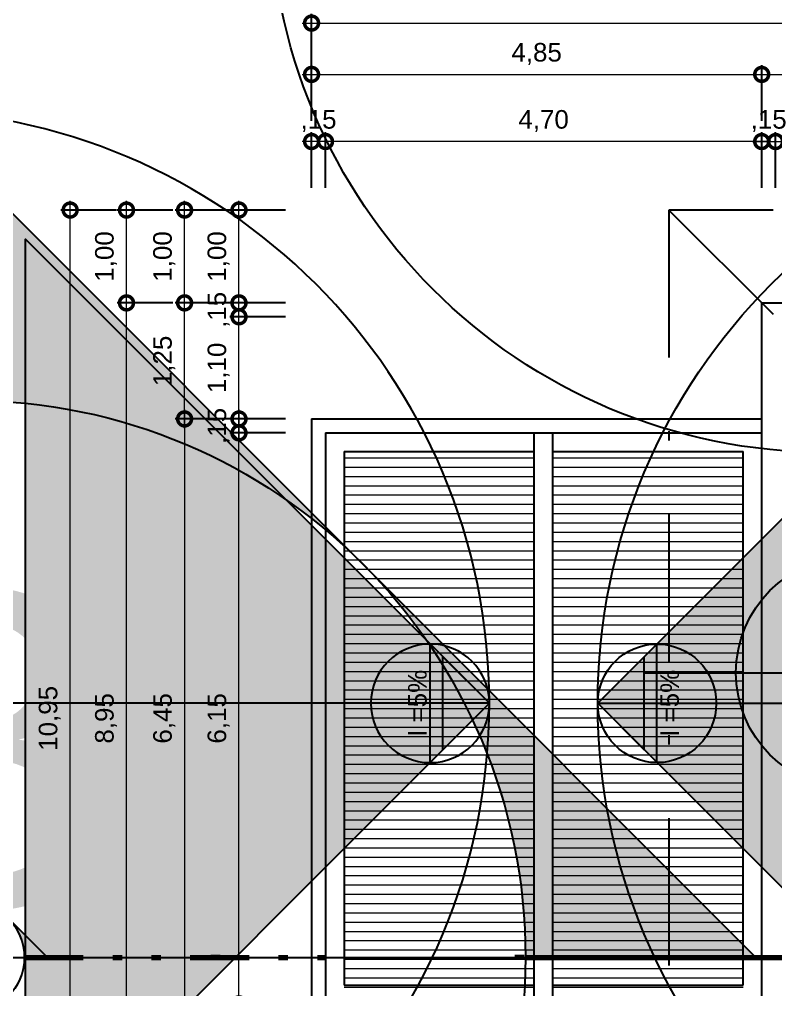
# Model space of a CAD drawing. Header units: metres. Extents: x 47723 to 48001, y 23322 to 23573.
# Drawn here: x 47822.47 to 47830.62, y 23379.74 to 23390.19 of the extents above; entities that cross this region are included whole.
import ezdxf
from ezdxf.enums import TextEntityAlignment as Align

# ---------------------------------------------------------------- set-up
doc = ezdxf.new("R2010")
doc.units = ezdxf.units.M
doc.header["$LTSCALE"] = 0.25
doc.header["$PDMODE"] = 96
doc.linetypes.add('DASHDOT2', pattern=[12.7, 6.35, -3.175, 0, -3.175])
doc.linetypes.add('DIVIDEX2', pattern=[63.5, 25.4, -12.7, 0, -12.7, 0, -12.7])
for name, color, linetype in [('0 @ 0.1', 7, 'Continuous'), ('0 @ 1', 7, 'Continuous'), ('ARQ_ALV CT', 4, 'Continuous'), ('ARQ_METAL CT', 2, 'Continuous'), ('ARQ_METAL CT @ 0.1', 2, 'Continuous'), ('ARQ_METAL CT @ 1', 2, 'Continuous'), ('ARQ_PISO 01', 1, 'Continuous'), ('ARQ_PROJ SUP', 1, 'DASHDOT2'), ('SIMB_01', 1, 'Continuous'), ('SIMB_PREENCHIMENTO', 253, 'Continuous'), ('SIMB_TXT', 1, 'Continuous')]:
    doc.layers.add(name, color=color, linetype=linetype)
for name, color, linetype, true_color, plot in [('ARQ_0', 7, 'Continuous', 0xff7400, False), ('ARQ_0_AREAS', 7, 'Continuous', 0x5a1694, False), ('ARQ_0_AREAS @ 1', 7, 'Continuous', 0x5a1694, False)]:
    doc.layers.add(name, color=color, linetype=linetype, true_color=true_color, plot=plot)
for name, color, linetype, lineweight in [('ARQ_CINZA 04', 253, 'Continuous', 9), ('ARQ_CINZA 06', 255, 'Continuous', 9), ('SIMB_LCT', 252, 'DIVIDEX2', 100)]:
    doc.layers.add(name, color=color, linetype=linetype, lineweight=lineweight)
doc.layers.add('ARQ_COTA_AZUL', color=5, linetype='Continuous', lineweight=20, true_color=0x0000ff)
doc.styles.add('Annot_2.0mm', font='arial.ttf', dxfattribs={"height": 2})
doc.styles.add('cota', font='arial.ttf')
doc.styles.add('SIMB', font='arial.ttf')
doc.dimstyles.new('Info 01 - annot', dxfattribs={"dimtxt": 2, "dimasz": 3, "dimexe": 1, "dimexo": 1, "dimgap": 1, "dimtad": 1, "dimzin": 4, "dimtxsty": 'cota', "dimblk": 'DOTSMALL', "dimcen": 2, "dimdle": 1, "dimclrd": 256, "dimclre": 256, "dimclrt": 1, "dimazin": 2, "dimtfac": 0.09, "dimtix": 1, "dimtmove": 2, "dimatfit": 2, "dimfxl": 5, "dimfxlon": 1, "dimtolj": 1, "dimtzin": 4, "dimlwd": -1, "dimarcsym": 1})
pattern_1 = [(180, (47883.27301, 23433.36282), (-1e-17, -0.1), [])]

# ---------------------------------------------------------------- blocks, each defined once
blk = doc.blocks.new('nivel_PB_A_D')
at = {"layer": 'SIMB_PREENCHIMENTO', "transparency": 33554587}
h = blk.add_hatch(color=256, dxfattribs=at)
h.dxf.hatch_style = 1
h.paths.add_polyline_path([(0, 1.25, 0.414214), (-1.25, 0), (0, 0)])
h.paths.add_polyline_path([(1.25, 0), (0, 0), (0, -1.25, 0.414214)])
at = {"layer": 'SIMB_01'}
blk.add_line((-2.25, 0), (9.25, 0), dxfattribs=at)
blk.add_circle((0, 0), 1.25, dxfattribs=at)
at = {"layer": 'SIMB_TXT', "style": 'SIMB'}
blk.add_attdef('00,00', (1.763, 0.576), '', height=2, dxfattribs=at)
blk = doc.blocks.new('*U665')
at = {"layer": 'ARQ_0_AREAS @ 1'}
blk.add_blockref('nivel_PB_A_D', (0.973, 4.967), dxfattribs=at)
blk = doc.blocks.new('*U68')
at = {"layer": 'SIMB_PREENCHIMENTO', "transparency": 33554587}
h = blk.add_hatch(color=256, dxfattribs=at)
h.dxf.hatch_style = 1
h.paths.add_polyline_path([(0, 8.483), (-4.152, 4.332, -0.401827), (4.152, 4.332)])
h = blk.add_hatch(color=256, dxfattribs=at)
h.dxf.hatch_style = 1
h.paths.add_polyline_path([(-4.332, 4.152), (-8.483, 0), (-6, 0, -0.193399)])
h = blk.add_hatch(color=256, dxfattribs=at)
h.dxf.hatch_style = 1
h.paths.add_polyline_path([(4.332, 4.152, -0.193399), (6, 0), (8.483, 0)])
at = {"layer": 'SIMB_01'}
for p, q in [((-8.483, 0), (0, 8.483)), ((8.483, 0), (0, 8.483)), ((0, -6), (0, 6)), ((-6, 0), (-8.483, 0)), ((6, 0), (8.483, 0))]:
    blk.add_line(p, q, dxfattribs=at)
blk.add_circle((0, 0), 6, dxfattribs=at)
at = {"layer": 'SIMB_LCT'}
blk.add_line((6, 0), (69.061, 0), dxfattribs=at)
at = {"layer": 'SIMB_TXT', "style": 'SIMB'}
for tag, height, p in [('000', 3.5, (-2.25, 0)), ('999', 2, (2.525, 0))]:
    blk.add_attdef(tag, text='', height=height, rotation=90, dxfattribs=at).set_placement(p, align=Align.MIDDLE_CENTER)
blk = doc.blocks.new('*U666')
at = {"layer": '0 @ 0.1', "xscale": 0.1, "yscale": 0.1, "zscale": 0.1, "rotation": 269.9999999999999}
blk.add_blockref('*U68', (0.7, 13.339), dxfattribs=at).add_auto_attribs({'999': '-', '000': 'A'})
at = {"layer": '0 @ 1', "rotation": 269.9999999999999}
blk.add_blockref('*U68', (0.7, 13.339), dxfattribs=at)
blk = doc.blocks.new('*U29')
at = {"layer": 'SIMB_PREENCHIMENTO', "transparency": 33554587}
h = blk.add_hatch(color=256, dxfattribs=at)
h.dxf.hatch_style = 1
h.paths.add_polyline_path([(0, 8.483), (-4.152, 4.332, -0.401827), (4.152, 4.332)])
h = blk.add_hatch(color=256, dxfattribs=at)
h.dxf.hatch_style = 1
h.paths.add_polyline_path([(-4.332, 4.152), (-8.483, 0), (-6, 0, -0.193399)])
h = blk.add_hatch(color=256, dxfattribs=at)
h.dxf.hatch_style = 1
h.paths.add_polyline_path([(4.332, 4.152, -0.193399), (6, 0), (8.483, 0)])
at = {"layer": 'SIMB_01'}
for p, q in [((-8.483, 0), (0, 8.483)), ((8.483, 0), (0, 8.483)), ((-6, 0), (-8.483, 0)), ((-6, 0), (6, 0)), ((6, 0), (8.483, 0))]:
    blk.add_line(p, q, dxfattribs=at)
blk.add_circle((0, 0), 6, dxfattribs=at)
at = {"layer": 'SIMB_LCT'}
blk.add_line((6, 0), (38.483, 0), dxfattribs=at)
at = {"layer": 'SIMB_TXT', "style": 'SIMB'}
for tag, height, p in [('000', 3.5, (0, 2.25)), ('999', 2, (0, -2.525))]:
    blk.add_attdef(tag, text='', height=height, dxfattribs=at).set_placement(p, align=Align.MIDDLE_CENTER)
blk = doc.blocks.new('*U668')
at = {"layer": '0 @ 0.1', "xscale": 0.1, "yscale": 0.1, "zscale": 0.1}
blk.add_blockref('*U29', (-8.545, 1.9), dxfattribs=at).add_auto_attribs({'999': '-', '000': 'B'})
at = {"layer": '0 @ 1'}
ref = blk.add_blockref('*U29', (-8.545, 1.9), dxfattribs=at)
ref.add_attrib('000', 'B', dxfattribs={"layer": 'SIMB_TXT', "height": 3.5, "style": 'SIMB'}).set_placement((-8.545, 4.15), align=Align.MIDDLE_CENTER)
blk = doc.blocks.new('*U30')
at = {"layer": 'SIMB_LCT'}
blk.add_line((-6, 0), (-54.251, 0), dxfattribs=at)
at = {"layer": 'SIMB_TXT', "style": 'SIMB'}
for tag, height, p in [('000', 3.5, (0, 2.25)), ('999', 2, (0, -2.525))]:
    blk.add_attdef(tag, text='', height=height, dxfattribs=at).set_placement(p, align=Align.MIDDLE_CENTER)
blk = doc.blocks.new('*U669')
at = {"layer": '0 @ 1'}
blk.add_blockref('*U30', (12.965, 1.9), dxfattribs=at)
blk = doc.blocks.new('_DotSmall')
at = {"color": 0, "linetype": 'ByBlock', "const_width": 0.5}
blk.add_lwpolyline([(-0.0625, 0, 1), (0.0625, 0, 1)], format="xyb", close=True, dxfattribs=at)
blk = doc.blocks.new('*D171')
at = {"layer": 'ARQ_COTA_AZUL', "transparency": 16777216}
blk.add_line((-5.632, 7.8), (-5.632, 7.45), dxfattribs=at)
at = {"layer": 'ARQ_COTA_AZUL', "lineweight": -2, "transparency": 16777216}
for p, q in [((-5.132, 7.7), (-5.732, 7.7)), ((-5.132, 7.55), (-5.732, 7.55))]:
    blk.add_line(p, q, dxfattribs=at)
at = {"layer": 'Defpoints', "color": 0, "transparency": 16777216}
for p in [(-4.85, 7.7), (-5.632, 7.55), (-4.7, 7.55)]:
    blk.add_point(p, dxfattribs=at)
at = {"layer": 'ARQ_COTA_AZUL', "transparency": 16777216, "xscale": 0.3, "yscale": 0.3, "zscale": 0.3}
for p, rotation in [((-5.632, 7.7), 270), ((-5.632, 7.55), 90)]:
    blk.add_blockref('_DotSmall', p, dxfattribs=dict(at, rotation=rotation))
at = {"layer": 'ARQ_COTA_AZUL', "color": 1, "transparency": 16777216, "insert": (-5.852, 7.625), "char_height": 0.2, "attachment_point": 5, "rotation": 90, "style": 'cota'}
blk.add_mtext('\\A1;,15', dxfattribs=at)
blk = doc.blocks.new('*D172')
at = {"layer": 'ARQ_COTA_AZUL', "transparency": 16777216}
blk.add_line((-5.632, 7.8), (-5.632, 7.45), dxfattribs=at)
at = {"layer": 'ARQ_COTA_AZUL', "lineweight": -2, "transparency": 16777216}
for p, q in [((-5.132, 7.7), (-5.732, 7.7)), ((-5.132, 7.55), (-5.732, 7.55))]:
    blk.add_line(p, q, dxfattribs=at)
at = {"layer": 'Defpoints', "color": 0, "transparency": 16777216}
for p in [(-4.85, 7.7), (-5.632, 7.55), (-4.7, 7.55)]:
    blk.add_point(p, dxfattribs=at)
at = {"layer": 'ARQ_COTA_AZUL', "transparency": 16777216, "xscale": 0.3, "yscale": 0.3, "zscale": 0.3}
for p, rotation in [((-5.632, 7.7), 270), ((-5.632, 7.55), 90)]:
    blk.add_blockref('_DotSmall', p, dxfattribs=dict(at, rotation=rotation))
at = {"layer": 'ARQ_COTA_AZUL', "color": 1, "transparency": 16777216, "insert": (-5.852, 7.625), "char_height": 0.2, "attachment_point": 5, "rotation": 90, "style": 'cota'}
blk.add_mtext('\\A1;,15', dxfattribs=at)
blk = doc.blocks.new('*D175')
at = {"layer": 'ARQ_COTA_AZUL', "transparency": 16777216}
blk.add_line((-6.218, 7.8), (-6.218, 1.15), dxfattribs=at)
at = {"layer": 'ARQ_COTA_AZUL', "lineweight": -2, "transparency": 16777216}
for p, q in [((-5.718, 7.7), (-6.318, 7.7)), ((-5.718, 1.25), (-6.318, 1.25))]:
    blk.add_line(p, q, dxfattribs=at)
at = {"layer": 'Defpoints', "color": 0, "transparency": 16777216}
for p in [(-4.85, 7.7), (-6.218, 1.25), (-4.85, 1.25)]:
    blk.add_point(p, dxfattribs=at)
at = {"layer": 'ARQ_COTA_AZUL', "transparency": 16777216, "xscale": 0.3, "yscale": 0.3, "zscale": 0.3}
for p, rotation in [((-6.218, 7.7), 90), ((-6.218, 1.25), 270)]:
    blk.add_blockref('_DotSmall', p, dxfattribs=dict(at, rotation=rotation))
at = {"layer": 'ARQ_COTA_AZUL', "color": 1, "transparency": 16777216, "insert": (-6.438, 4.475), "char_height": 0.2, "attachment_point": 5, "rotation": 90, "style": 'cota'}
blk.add_mtext('\\A1;6,45', dxfattribs=at)
blk = doc.blocks.new('*D149')
at = {"layer": 'ARQ_COTA_AZUL', "lineweight": -2, "transparency": 16777216}
for p, q in [((0, 10.188), (0, 10.788)), ((0.15, 10.188), (0.15, 10.788))]:
    blk.add_line(p, q, dxfattribs=at)
at = {"layer": 'ARQ_COTA_AZUL', "transparency": 16777216}
blk.add_line((-0.1, 10.688), (0.25, 10.688), dxfattribs=at)
at = {"layer": 'Defpoints', "color": 0, "transparency": 16777216}
for p in [(0.15, 10.688), (0, 8.95), (0.15, 8.95)]:
    blk.add_point(p, dxfattribs=at)
at = {"layer": 'ARQ_COTA_AZUL', "transparency": 16777216, "xscale": 0.3, "yscale": 0.3, "zscale": 0.3}
blk.add_blockref('_DotSmall', (0, 10.688), dxfattribs=at)
at = {"layer": 'ARQ_COTA_AZUL', "transparency": 16777216, "xscale": 0.3, "yscale": 0.3, "zscale": 0.3, "rotation": 180}
blk.add_blockref('_DotSmall', (0.15, 10.688), dxfattribs=at)
at = {"layer": 'ARQ_COTA_AZUL', "color": 1, "transparency": 16777216, "insert": (0.075, 10.908), "char_height": 0.2, "attachment_point": 5, "style": 'cota'}
blk.add_mtext('\\A1;,15', dxfattribs=at)
blk = doc.blocks.new('*D150')
at = {"layer": 'ARQ_COTA_AZUL', "lineweight": -2, "transparency": 16777216}
for p, q in [((0.15, 10.188), (0.15, 10.788)), ((2.65, 10.188), (2.65, 10.788))]:
    blk.add_line(p, q, dxfattribs=at)
at = {"layer": 'ARQ_COTA_AZUL', "transparency": 16777216}
blk.add_line((0.05, 10.688), (2.75, 10.688), dxfattribs=at)
at = {"layer": 'Defpoints', "color": 0, "transparency": 16777216}
for p in [(2.65, 10.688), (0.15, 8.95), (2.65, 8.95)]:
    blk.add_point(p, dxfattribs=at)
at = {"layer": 'ARQ_COTA_AZUL', "transparency": 16777216, "xscale": 0.3, "yscale": 0.3, "zscale": 0.3, "rotation": 180}
blk.add_blockref('_DotSmall', (0.15, 10.688), dxfattribs=at)
at = {"layer": 'ARQ_COTA_AZUL', "transparency": 16777216, "xscale": 0.3, "yscale": 0.3, "zscale": 0.3}
blk.add_blockref('_DotSmall', (2.65, 10.688), dxfattribs=at)
at = {"layer": 'ARQ_COTA_AZUL', "color": 1, "transparency": 16777216, "insert": (1.4, 10.908), "char_height": 0.2, "attachment_point": 5, "style": 'cota'}
blk.add_mtext('\\A1;2,50', dxfattribs=at)
blk = doc.blocks.new('*D162')
at = {"layer": 'ARQ_COTA_AZUL', "lineweight": -2, "transparency": 16777216}
for p, q in [((-4.7, 10.188), (-4.7, 10.788)), ((0, 10.188), (0, 10.788))]:
    blk.add_line(p, q, dxfattribs=at)
at = {"layer": 'ARQ_COTA_AZUL', "transparency": 16777216}
blk.add_line((0.1, 10.688), (-4.8, 10.688), dxfattribs=at)
at = {"layer": 'Defpoints', "color": 0, "transparency": 16777216}
for p in [(-4.7, 10.688), (0, 8.95), (-4.7, 7.55)]:
    blk.add_point(p, dxfattribs=at)
at = {"layer": 'ARQ_COTA_AZUL', "transparency": 16777216, "xscale": 0.3, "yscale": 0.3, "zscale": 0.3, "rotation": 180}
blk.add_blockref('_DotSmall', (-4.7, 10.688), dxfattribs=at)
at = {"layer": 'ARQ_COTA_AZUL', "transparency": 16777216, "xscale": 0.3, "yscale": 0.3, "zscale": 0.3}
blk.add_blockref('_DotSmall', (0, 10.688), dxfattribs=at)
at = {"layer": 'ARQ_COTA_AZUL', "color": 1, "transparency": 16777216, "insert": (-2.35, 10.908), "char_height": 0.2, "attachment_point": 5, "style": 'cota'}
blk.add_mtext('\\A1;4,70', dxfattribs=at)
blk = doc.blocks.new('*D193')
at = {"layer": 'ARQ_COTA_AZUL', "transparency": 16777216}
blk.add_line((-5.632, 1.3), (-5.632, 7.65), dxfattribs=at)
at = {"layer": 'ARQ_COTA_AZUL', "lineweight": -2, "transparency": 16777216}
for p, q in [((-5.132, 7.55), (-5.732, 7.55)), ((-5.132, 1.4), (-5.732, 1.4))]:
    blk.add_line(p, q, dxfattribs=at)
at = {"layer": 'Defpoints', "color": 0, "transparency": 16777216}
for p in [(-5.632, 7.55), (-4.7, 7.55), (-4.7, 1.4)]:
    blk.add_point(p, dxfattribs=at)
at = {"layer": 'ARQ_COTA_AZUL', "transparency": 16777216, "xscale": 0.3, "yscale": 0.3, "zscale": 0.3}
for p, rotation in [((-5.632, 7.55), 90), ((-5.632, 1.4), 270)]:
    blk.add_blockref('_DotSmall', p, dxfattribs=dict(at, rotation=rotation))
at = {"layer": 'ARQ_COTA_AZUL', "color": 1, "transparency": 16777216, "insert": (-5.852, 4.475), "char_height": 0.2, "attachment_point": 5, "rotation": 90, "style": 'cota'}
blk.add_mtext('\\A1;6,15', dxfattribs=at)
blk = doc.blocks.new('*D191')
at = {"layer": 'ARQ_COTA_AZUL', "lineweight": -2, "transparency": 16777216}
for p, q in [((-4.85, 10.188), (-4.85, 10.788)), ((-4.7, 10.188), (-4.7, 10.788))]:
    blk.add_line(p, q, dxfattribs=at)
at = {"layer": 'ARQ_COTA_AZUL', "transparency": 16777216}
blk.add_line((-4.6, 10.688), (-4.95, 10.688), dxfattribs=at)
at = {"layer": 'Defpoints', "color": 0, "transparency": 16777216}
for p in [(-4.85, 10.688), (-4.85, 7.7), (-4.7, 7.55)]:
    blk.add_point(p, dxfattribs=at)
at = {"layer": 'ARQ_COTA_AZUL', "transparency": 16777216, "xscale": 0.3, "yscale": 0.3, "zscale": 0.3}
blk.add_blockref('_DotSmall', (-4.85, 10.688), dxfattribs=at)
at = {"layer": 'ARQ_COTA_AZUL', "transparency": 16777216, "xscale": 0.3, "yscale": 0.3, "zscale": 0.3, "rotation": 180}
blk.add_blockref('_DotSmall', (-4.7, 10.688), dxfattribs=at)
at = {"layer": 'ARQ_COTA_AZUL', "color": 1, "transparency": 16777216, "insert": (-4.775, 10.908), "char_height": 0.2, "attachment_point": 5, "style": 'cota'}
blk.add_mtext('\\A1;,15', dxfattribs=at)
blk = doc.blocks.new('*D156')
at = {"layer": 'ARQ_COTA_AZUL', "lineweight": -2, "transparency": 16777216}
for p, q in [((-4.85, 10.911), (-4.85, 11.511)), ((0, 10.911), (0, 11.511))]:
    blk.add_line(p, q, dxfattribs=at)
at = {"layer": 'ARQ_COTA_AZUL', "transparency": 16777216}
blk.add_line((-4.95, 11.411), (0.1, 11.411), dxfattribs=at)
at = {"layer": 'Defpoints', "color": 0, "transparency": 16777216}
for p in [(0, 11.411), (-4.85, 7.7), (0, 7.7)]:
    blk.add_point(p, dxfattribs=at)
at = {"layer": 'ARQ_COTA_AZUL', "transparency": 16777216, "xscale": 0.3, "yscale": 0.3, "zscale": 0.3, "rotation": 180}
blk.add_blockref('_DotSmall', (-4.85, 11.411), dxfattribs=at)
at = {"layer": 'ARQ_COTA_AZUL', "transparency": 16777216, "xscale": 0.3, "yscale": 0.3, "zscale": 0.3}
blk.add_blockref('_DotSmall', (0, 11.411), dxfattribs=at)
at = {"layer": 'ARQ_COTA_AZUL', "color": 1, "transparency": 16777216, "insert": (-2.425, 11.631), "char_height": 0.2, "attachment_point": 5, "style": 'cota'}
blk.add_mtext('\\A1;4,85', dxfattribs=at)
blk = doc.blocks.new('*D157')
at = {"layer": 'ARQ_COTA_AZUL', "lineweight": -2, "transparency": 16777216}
for p, q in [((0, 10.911), (0, 11.511)), ((8.95, 10.911), (8.95, 11.511))]:
    blk.add_line(p, q, dxfattribs=at)
at = {"layer": 'ARQ_COTA_AZUL', "transparency": 16777216}
blk.add_line((-0.1, 11.411), (9.05, 11.411), dxfattribs=at)
at = {"layer": 'Defpoints', "color": 0, "transparency": 16777216}
for p in [(8.95, 11.411), (8.95, 8.95), (0, 7.7)]:
    blk.add_point(p, dxfattribs=at)
at = {"layer": 'ARQ_COTA_AZUL', "transparency": 16777216, "xscale": 0.3, "yscale": 0.3, "zscale": 0.3, "rotation": 180}
blk.add_blockref('_DotSmall', (0, 11.411), dxfattribs=at)
at = {"layer": 'ARQ_COTA_AZUL', "transparency": 16777216, "xscale": 0.3, "yscale": 0.3, "zscale": 0.3}
blk.add_blockref('_DotSmall', (8.95, 11.411), dxfattribs=at)
at = {"layer": 'ARQ_COTA_AZUL', "color": 1, "transparency": 16777216, "insert": (4.475, 11.631), "char_height": 0.2, "attachment_point": 5, "style": 'cota'}
blk.add_mtext('\\A1;8,95', dxfattribs=at)
blk = doc.blocks.new('*D165')
at = {"layer": 'ARQ_COTA_AZUL', "transparency": 16777216}
blk.add_line((-5.632, 7.6), (-5.632, 8.9), dxfattribs=at)
at = {"layer": 'ARQ_COTA_AZUL', "lineweight": -2, "transparency": 16777216}
for p, q in [((-5.132, 8.8), (-5.732, 8.8)), ((-5.132, 7.7), (-5.732, 7.7))]:
    blk.add_line(p, q, dxfattribs=at)
at = {"layer": 'Defpoints', "color": 0, "transparency": 16777216}
for p in [(-5.632, 8.8), (0.15, 8.8), (-4.85, 7.7)]:
    blk.add_point(p, dxfattribs=at)
at = {"layer": 'ARQ_COTA_AZUL', "transparency": 16777216, "xscale": 0.3, "yscale": 0.3, "zscale": 0.3}
for p, rotation in [((-5.632, 8.8), 90), ((-5.632, 7.7), 270)]:
    blk.add_blockref('_DotSmall', p, dxfattribs=dict(at, rotation=rotation))
at = {"layer": 'ARQ_COTA_AZUL', "color": 1, "transparency": 16777216, "insert": (-5.852, 8.25), "char_height": 0.2, "attachment_point": 5, "rotation": 90, "style": 'cota'}
blk.add_mtext('\\A1;1,10', dxfattribs=at)
blk = doc.blocks.new('*D163')
at = {"layer": 'ARQ_COTA_AZUL', "transparency": 16777216}
blk.add_line((-5.632, 8.7), (-5.632, 9.05), dxfattribs=at)
at = {"layer": 'ARQ_COTA_AZUL', "lineweight": -2, "transparency": 16777216}
for p, q in [((-5.132, 8.95), (-5.732, 8.95)), ((-5.132, 8.8), (-5.732, 8.8))]:
    blk.add_line(p, q, dxfattribs=at)
at = {"layer": 'Defpoints', "color": 0, "transparency": 16777216}
for p in [(-5.632, 8.95), (0.15, 8.95), (0.15, 8.8)]:
    blk.add_point(p, dxfattribs=at)
at = {"layer": 'ARQ_COTA_AZUL', "transparency": 16777216, "xscale": 0.3, "yscale": 0.3, "zscale": 0.3}
for p, rotation in [((-5.632, 8.95), 270), ((-5.632, 8.8), 90)]:
    blk.add_blockref('_DotSmall', p, dxfattribs=dict(at, rotation=rotation))
at = {"layer": 'ARQ_COTA_AZUL', "color": 1, "transparency": 16777216, "insert": (-5.852, 8.875), "char_height": 0.2, "attachment_point": 5, "rotation": 90, "style": 'cota'}
blk.add_mtext('\\A1;,15', dxfattribs=at)
blk = doc.blocks.new('*D164')
at = {"layer": 'ARQ_COTA_AZUL', "transparency": 16777216}
blk.add_line((-6.218, 7.6), (-6.218, 9.05), dxfattribs=at)
at = {"layer": 'ARQ_COTA_AZUL', "lineweight": -2, "transparency": 16777216}
for p, q in [((-5.718, 8.95), (-6.318, 8.95)), ((-5.718, 7.7), (-6.318, 7.7))]:
    blk.add_line(p, q, dxfattribs=at)
at = {"layer": 'Defpoints', "color": 0, "transparency": 16777216}
for p in [(-6.218, 8.95), (0, 8.95), (-4.85, 7.7)]:
    blk.add_point(p, dxfattribs=at)
at = {"layer": 'ARQ_COTA_AZUL', "transparency": 16777216, "xscale": 0.3, "yscale": 0.3, "zscale": 0.3}
for p, rotation in [((-6.218, 8.95), 90), ((-6.218, 7.7), 270)]:
    blk.add_blockref('_DotSmall', p, dxfattribs=dict(at, rotation=rotation))
at = {"layer": 'ARQ_COTA_AZUL', "color": 1, "transparency": 16777216, "insert": (-6.438, 8.325), "char_height": 0.2, "attachment_point": 5, "rotation": 90, "style": 'cota'}
blk.add_mtext('\\A1;1,25', dxfattribs=at)
blk = doc.blocks.new('*D138')
at = {"layer": 'ARQ_COTA_AZUL', "transparency": 16777216}
blk.add_line((-6.218, 8.85), (-6.218, 10.05), dxfattribs=at)
at = {"layer": 'ARQ_COTA_AZUL', "lineweight": -2, "transparency": 16777216}
for p, q in [((-5.718, 9.95), (-6.318, 9.95)), ((-5.718, 8.95), (-6.318, 8.95))]:
    blk.add_line(p, q, dxfattribs=at)
at = {"layer": 'Defpoints', "color": 0, "transparency": 16777216}
for p in [(-6.218, 9.95), (-1, 9.95), (0, 8.95)]:
    blk.add_point(p, dxfattribs=at)
at = {"layer": 'ARQ_COTA_AZUL', "transparency": 16777216, "xscale": 0.3, "yscale": 0.3, "zscale": 0.3}
for p, rotation in [((-6.218, 9.95), 90), ((-6.218, 8.95), 270)]:
    blk.add_blockref('_DotSmall', p, dxfattribs=dict(at, rotation=rotation))
at = {"layer": 'ARQ_COTA_AZUL', "color": 1, "transparency": 16777216, "insert": (-6.438, 9.45), "char_height": 0.2, "attachment_point": 5, "rotation": 90, "style": 'cota'}
blk.add_mtext('\\A1;1,00', dxfattribs=at)
blk = doc.blocks.new('*D137')
at = {"layer": 'ARQ_COTA_AZUL', "transparency": 16777216}
blk.add_line((-5.632, 8.85), (-5.632, 10.05), dxfattribs=at)
at = {"layer": 'ARQ_COTA_AZUL', "lineweight": -2, "transparency": 16777216}
for p, q in [((-5.132, 9.95), (-5.732, 9.95)), ((-5.132, 8.95), (-5.732, 8.95))]:
    blk.add_line(p, q, dxfattribs=at)
at = {"layer": 'Defpoints', "color": 0, "transparency": 16777216}
for p in [(-5.632, 9.95), (-1, 9.95), (0.15, 8.95)]:
    blk.add_point(p, dxfattribs=at)
at = {"layer": 'ARQ_COTA_AZUL', "transparency": 16777216, "xscale": 0.3, "yscale": 0.3, "zscale": 0.3}
for p, rotation in [((-5.632, 9.95), 90), ((-5.632, 8.95), 270)]:
    blk.add_blockref('_DotSmall', p, dxfattribs=dict(at, rotation=rotation))
at = {"layer": 'ARQ_COTA_AZUL', "color": 1, "transparency": 16777216, "insert": (-5.852, 9.45), "char_height": 0.2, "attachment_point": 5, "rotation": 90, "style": 'cota'}
blk.add_mtext('\\A1;1,00', dxfattribs=at)
blk = doc.blocks.new('*D148')
at = {"layer": 'ARQ_COTA_AZUL', "transparency": 16777216}
blk.add_line((-6.844, -0.1), (-6.844, 9.05), dxfattribs=at)
at = {"layer": 'ARQ_COTA_AZUL', "lineweight": -2, "transparency": 16777216}
for p, q in [((-6.344, 8.95), (-6.944, 8.95)), ((-6.344, 0), (-6.944, 0))]:
    blk.add_line(p, q, dxfattribs=at)
at = {"layer": 'Defpoints', "color": 0, "transparency": 16777216}
for p in [(-6.844, 8.95), (0, 8.95), (0, 0)]:
    blk.add_point(p, dxfattribs=at)
at = {"layer": 'ARQ_COTA_AZUL', "transparency": 16777216, "xscale": 0.3, "yscale": 0.3, "zscale": 0.3}
for p, rotation in [((-6.844, 8.95), 90.00000000000001), ((-6.844, 0), 270)]:
    blk.add_blockref('_DotSmall', p, dxfattribs=dict(at, rotation=rotation))
at = {"layer": 'ARQ_COTA_AZUL', "color": 1, "transparency": 16777216, "insert": (-7.064, 4.475), "char_height": 0.2, "attachment_point": 5, "rotation": 90, "style": 'cota'}
blk.add_mtext('\\A1;8,95', dxfattribs=at)
blk = doc.blocks.new('*D169')
at = {"layer": 'ARQ_COTA_AZUL', "transparency": 16777216}
blk.add_line((-6.844, 8.85), (-6.844, 10.05), dxfattribs=at)
at = {"layer": 'ARQ_COTA_AZUL', "lineweight": -2, "transparency": 16777216}
for p, q in [((-6.344, 9.95), (-6.944, 9.95)), ((-6.344, 8.95), (-6.944, 8.95))]:
    blk.add_line(p, q, dxfattribs=at)
at = {"layer": 'Defpoints', "color": 0, "transparency": 16777216}
for p in [(-6.844, 9.95), (-1, 9.95), (0, 8.95)]:
    blk.add_point(p, dxfattribs=at)
at = {"layer": 'ARQ_COTA_AZUL', "transparency": 16777216, "xscale": 0.3, "yscale": 0.3, "zscale": 0.3}
for p, rotation in [((-6.844, 9.95), 90), ((-6.844, 8.95), 270)]:
    blk.add_blockref('_DotSmall', p, dxfattribs=dict(at, rotation=rotation))
at = {"layer": 'ARQ_COTA_AZUL', "color": 1, "transparency": 16777216, "insert": (-7.064, 9.45), "char_height": 0.2, "attachment_point": 5, "rotation": 90, "style": 'cota'}
blk.add_mtext('\\A1;1,00', dxfattribs=at)
blk = doc.blocks.new('*D143')
at = {"layer": 'ARQ_COTA_AZUL', "transparency": 16777216}
blk.add_line((-7.451, -1.1), (-7.451, 10.05), dxfattribs=at)
at = {"layer": 'ARQ_COTA_AZUL', "lineweight": -2, "transparency": 16777216}
for p, q in [((-6.951, 9.95), (-7.551, 9.95)), ((-6.951, -1), (-7.551, -1))]:
    blk.add_line(p, q, dxfattribs=at)
at = {"layer": 'Defpoints', "color": 0, "transparency": 16777216}
for p in [(-7.451, 9.95), (-1, 9.95), (-1, -1)]:
    blk.add_point(p, dxfattribs=at)
at = {"layer": 'ARQ_COTA_AZUL', "transparency": 16777216, "xscale": 0.3, "yscale": 0.3, "zscale": 0.3}
for p, rotation in [((-7.451, 9.95), 90.00000000000001), ((-7.451, -1), 270)]:
    blk.add_blockref('_DotSmall', p, dxfattribs=dict(at, rotation=rotation))
at = {"layer": 'ARQ_COTA_AZUL', "color": 1, "transparency": 16777216, "insert": (-7.671, 4.475), "char_height": 0.2, "attachment_point": 5, "rotation": 90, "style": 'cota'}
blk.add_mtext('\\A1;10,95', dxfattribs=at)
blk = doc.blocks.new('*D199')
at = {"layer": 'ARQ_COTA_AZUL', "lineweight": -2, "transparency": 16777216}
for p, q in [((-4.85, 11.464), (-4.85, 12.064)), ((9.95, 11.464), (9.95, 12.064))]:
    blk.add_line(p, q, dxfattribs=at)
at = {"layer": 'ARQ_COTA_AZUL', "transparency": 16777216}
blk.add_line((-4.95, 11.964), (10.05, 11.964), dxfattribs=at)
at = {"layer": 'Defpoints', "color": 0, "transparency": 16777216}
for p in [(9.95, 11.964), (9.95, 9.95), (-4.85, 7.7)]:
    blk.add_point(p, dxfattribs=at)
at = {"layer": 'ARQ_COTA_AZUL', "transparency": 16777216, "xscale": 0.3, "yscale": 0.3, "zscale": 0.3, "rotation": 180}
blk.add_blockref('_DotSmall', (-4.85, 11.964), dxfattribs=at)
at = {"layer": 'ARQ_COTA_AZUL', "transparency": 16777216, "xscale": 0.3, "yscale": 0.3, "zscale": 0.3}
blk.add_blockref('_DotSmall', (9.95, 11.964), dxfattribs=at)
at = {"layer": 'ARQ_COTA_AZUL', "color": 1, "transparency": 16777216, "insert": (2.55, 12.184), "char_height": 0.2, "attachment_point": 5, "style": 'cota'}
blk.add_mtext('\\A1;14,80', dxfattribs=at)
blk = doc.blocks.new('*U321')
at = {"layer": 'ARQ_CINZA 06'}
blk.add_hatch(color=256, dxfattribs=at).paths.add_polyline_path([(0, 0), (-5, -5), (5, -5)])
at = {"layer": 'ARQ_0'}
for p, q in [((0, 0), (0, -12.776)), ((-6.388, -6.388), (6.388, -6.388))]:
    blk.add_line(p, q, dxfattribs=at)
blk.add_circle((0, -6.388), 6.388, dxfattribs=at)
at = {"layer": 'SIMB_01'}
blk.add_lwpolyline([(0, 0), (-5, -5), (5, -5), (0, 0)], dxfattribs=at)
at = {"layer": 'SIMB_01', "style": 'Annot_2.0mm'}
blk.add_attdef('INCLINACAO', text='', height=2, dxfattribs=at).set_placement((0, -6.389), align=Align.MIDDLE_CENTER)
blk = doc.blocks.new('*U686')
at = {"layer": 'ARQ_METAL CT @ 0.1'}
ref = blk.add_blockref('*U321', (-2.934, 4.637), dxfattribs=dict(at, xscale=-0.1, yscale=0.1, zscale=0.1, rotation=270))
ref.add_attrib('INCLINACAO', 'I =5%', dxfattribs={"layer": 'SIMB_01', "height": 0.2, "rotation": 90, "style": 'Annot_2.0mm'}).set_placement((-3.71, 4.637), align=Align.MIDDLE_CENTER)
at = {"layer": 'ARQ_METAL CT @ 1', "xscale": -1, "rotation": 270}
blk.add_blockref('*U321', (-2.934, 4.637), dxfattribs=at)
blk = doc.blocks.new('*U687')
at = {"layer": 'ARQ_METAL CT @ 0.1'}
ref = blk.add_blockref('*U321', (-1.767, 4.637), dxfattribs=dict(at, xscale=0.1, yscale=0.1, zscale=0.1, rotation=89.99999999999999))
ref.add_attrib('INCLINACAO', 'I =5%', dxfattribs={"layer": 'SIMB_01', "height": 0.2, "rotation": 90, "style": 'Annot_2.0mm'}).set_placement((-0.992, 4.637), align=Align.MIDDLE_CENTER)
at = {"layer": 'ARQ_METAL CT @ 1', "rotation": 89.99999999999999}
blk.add_blockref('*U321', (-1.767, 4.637), dxfattribs=at)
blk = doc.blocks.new('Pav_sup')
at = {"layer": 'ARQ_CINZA 04'}
h = blk.add_hatch(dxfattribs=at)
h.set_pattern_fill('_USER', color=256, scale=0.1, angle=180, pattern_type=0)
h.set_pattern_definition(pattern_1)
h.paths.add_polyline_path([(-2.45, 7.35), (-4.5, 7.35), (-4.5, 1.45), (-2.45, 1.45)])
h = blk.add_hatch(dxfattribs=at)
h.set_pattern_fill('_USER', color=256, scale=0.1, angle=180, pattern_type=0)
h.set_pattern_definition(pattern_1)
h.paths.add_polyline_path([(-2.25, 1.45), (-0.2, 1.45), (-0.2, 7.35), (-2.25, 7.35)])
at = {"layer": 'ARQ_0'}
blk.add_line((-7.696, 1.9), (12.116, 1.9), dxfattribs=at)
at = {"layer": 'ARQ_0_AREAS'}
blk.add_lwpolyline([(0, 8.95), (8.95, 8.95), (8.95, 0), (0, 0)], close=True, dxfattribs=at)
blk.add_lwpolyline([(0, 8.95), (8.95, 8.95), (8.95, 0), (0, 0)], close=True, dxfattribs=at)
at = {"layer": 'ARQ_ALV CT'}
for p, q in [((0, 0), (0, 8.95)), ((0, 8.95), (0.15, 8.95))]:
    blk.add_line(p, q, dxfattribs=at)
at = {"layer": 'ARQ_PISO 01'}
for p, q in [((-4.85, 7.7), (-4.85, 1.25)), ((-4.85, 7.7), (0, 7.7)), ((-4.7, 7.55), (-4.7, 1.4)), ((-4.7, 7.55), (0, 7.55)), ((-2.45, 1.4), (-2.45, 7.55)), ((-2.25, 1.4), (-2.25, 7.55)), ((-4.5, 7.35), (-4.5, 1.6)), ((-4.5, 7.35), (-2.45, 7.35)), ((-2.25, 7.35), (-0.2, 7.35)), ((-0.2, 1.6), (-0.2, 7.35)), ((-4.5, 1.6), (-2.45, 1.6)), ((-2.25, 1.6), (-0.2, 1.6))]:
    blk.add_line(p, q, dxfattribs=at)
at = {"layer": 'ARQ_PROJ SUP'}
blk.add_line((-1, 9.95), (9.95, -1), dxfattribs=at)
blk.add_lwpolyline([(-1, -1), (9.95, -1), (9.95, 9.95), (-1, 9.95)], close=True, dxfattribs=at)
for name in ['*U666', '*U669', '*U668']:
    blk.add_blockref(name, (0, 0))
at = {"layer": 'ARQ_0_AREAS'}
blk.add_blockref('*U665', (0, 0), dxfattribs=at)
at = {"layer": 'ARQ_METAL CT'}
for name in ['*U686', '*U687']:
    blk.add_blockref(name, (0, 0), dxfattribs=at)
at = {"layer": 'ARQ_COTA_AZUL'}
for base, p1, p2, picture, middle in [((9.95, 11.964), (-4.85, 7.7), (9.95, 9.95), '*D199', (2.55, 12.184)), ((0, 11.411), (-4.85, 7.7), (0, 7.7), '*D156', (-2.425, 11.631)), ((8.95, 11.411), (0, 7.7), (8.95, 8.95), '*D157', (4.475, 11.631)), ((-4.85, 10.688), (-4.7, 7.55), (-4.85, 7.7), '*D191', (-4.775, 10.908)), ((-4.7, 10.688), (0, 8.95), (-4.7, 7.55), '*D162', (-2.35, 10.908)), ((0.15, 10.688), (0, 8.95), (0.15, 8.95), '*D149', (0.075, 10.908)), ((2.65, 10.688), (0.15, 8.95), (2.65, 8.95), '*D150', (1.4, 10.908))]:
    dim = blk.add_linear_dim(base=base, p1=p1, p2=p2, dimstyle='Info 01 - annot', override={"dimscale": 0}, dxfattribs=at)
    dim.commit()
    dim.dimension.update_dxf_attribs({"geometry": picture, "text_midpoint": middle})
for base, p1, p2, angle, picture, middle in [((-7.451, 9.95), (-1, -1), (-1, 9.95), 90, '*D143', (-7.671, 4.475)), ((-6.844, 9.95), (0, 8.95), (-1, 9.95), 90, '*D169', (-7.064, 9.45)), ((-6.218, 9.95), (0, 8.95), (-1, 9.95), 270, '*D138', (-6.438, 9.45)), ((-5.632, 9.95), (0.15, 8.95), (-1, 9.95), 270, '*D137', (-5.852, 9.45)), ((-6.844, 8.95), (0, 0), (0, 8.95), 90, '*D148', (-7.064, 4.475)), ((-6.218, 8.95), (-4.85, 7.7), (0, 8.95), 270, '*D164', (-6.438, 8.325)), ((-5.632, 8.95), (0.15, 8.8), (0.15, 8.95), 270, '*D163', (-5.852, 8.875)), ((-5.632, 8.8), (-4.85, 7.7), (0.15, 8.8), 270, '*D165', (-5.852, 8.25)), ((-6.218, 1.25), (-4.85, 7.7), (-4.85, 1.25), 270, '*D175', (-6.438, 4.475)), ((-5.632, 7.55), (-4.85, 7.7), (-4.7, 7.55), 270, '*D171', (-5.852, 7.625)), ((-5.632, 7.55), (-4.85, 7.7), (-4.7, 7.55), 270, '*D172', (-5.852, 7.625)), ((-5.632, 7.55), (-4.7, 1.4), (-4.7, 7.55), 270, '*D193', (-5.852, 4.475))]:
    dim = blk.add_linear_dim(base=base, p1=p1, p2=p2, angle=angle, dimstyle='Info 01 - annot', override={"dimscale": 0}, dxfattribs=at)
    dim.commit()
    dim.dimension.update_dxf_attribs({"geometry": picture, "text_midpoint": middle})

msp = doc.modelspace()

# ---------------------------------------------------------------- linework, layer by layer
at = {"layer": 'ARQ_COTA_AZUL'}
msp.add_line((47821.076, 23380.082), (47844.282, 23380.082), dxfattribs=at)

# ---------------------------------------------------------------- block references
msp.add_blockref('Pav_sup', (47830.469, 23378.182))

doc.saveas('drawing.dxf')
